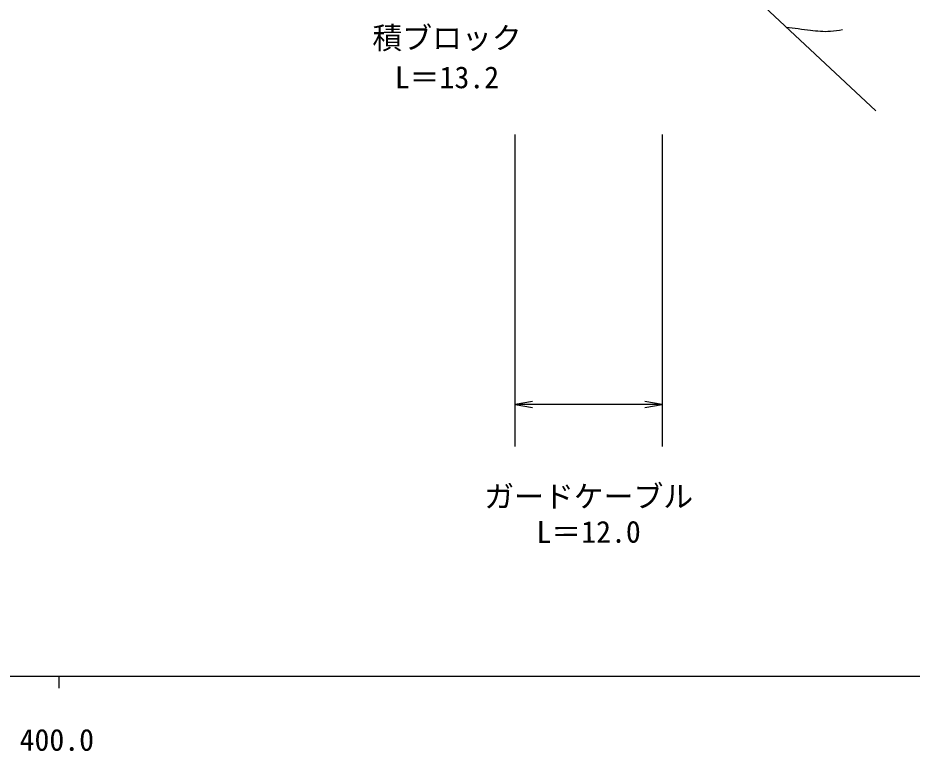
# Model space of a CAD drawing. Units: millimetres, scale not verified. Extents: x 40000 to 680000, y 20000 to 380000.
# Drawn here: x 464581 to 539489, y 198715 to 260175 of the extents above; entities that cross this region are included whole.
import ezdxf
from ezdxf.enums import TextEntityAlignment as Align

# ---------------------------------------------------------------- set-up
doc = ezdxf.new("R2010")
doc.units = ezdxf.units.MM
doc.header["$LTSCALE"] = 1000
for name, color, linetype, lineweight in [('M-BGD', 7, 'Continuous', 25), ('M-BMK-SRVR', 3, 'Continuous', 25), ('M-STR-STR3', 7, 'Continuous', 25), ('M-TTL-BAND', 7, 'Continuous', 25)]:
    doc.layers.add(name, color=color, linetype=linetype, lineweight=lineweight)
doc.styles.add('ＭＳ ゴシック', font='')
doc.styles.get('ＭＳ ゴシック').set_extended_font_data('MS Gothic')

# ---------------------------------------------------------------- blocks, each defined once
blk = doc.blocks.new('open_arrow')
at = {"color": 0, "linetype": 'Continuous', "lineweight": -2}
blk.add_lwpolyline([(7.5, 1.25), (0, 0), (7.5, -1.25)], dxfattribs=at)

msp = doc.modelspace()

# ---------------------------------------------------------------- linework, layer by layer
at = {"layer": 'M-BGD'}
msp.add_open_spline([(528948, 259407), (529620, 259317), (530292, 259226), (530969, 259146), (531527, 259080), (532089, 259021), (532646, 259057), (532982, 259078), (533317, 259135), (533652, 259191)], degree=3, knots=[0, 0, 0, 0, 1, 1, 1, 2, 2, 2, 3, 3, 3, 3], dxfattribs=at)
at = {"layer": 'M-BMK-SRVR'}
msp.add_line((517954, 269718), (536445, 252375), dxfattribs=at)
at = {"layer": 'M-STR-STR3'}
for p, q in [((506238, 224245), (506238, 250394)), ((518560, 250394), (518560, 224245)), ((518560, 227766), (506238, 227766))]:
    msp.add_line(p, q, dxfattribs=at)
at = {"layer": 'M-TTL-BAND'}
for p, q in [((40000, 205000), (579000, 205000)), ((468000, 205000), (468000, 204000))]:
    msp.add_line(p, q, dxfattribs=at)

# ---------------------------------------------------------------- block references
at = {"layer": 'M-STR-STR3', "xscale": 193, "yscale": 193}
msp.add_blockref('open_arrow', (506238, 227766), dxfattribs=at)
at = {"layer": 'M-STR-STR3', "xscale": 193, "yscale": 193, "rotation": 180}
msp.add_blockref('open_arrow', (518560, 227766), dxfattribs=at)

# ---------------------------------------------------------------- texts
at = {"layer": 'M-STR-STR3', "style": 'ＭＳ ゴシック'}
for s, p in [('積ブロック', (494281, 258492)), ('L＝13.2', (496156, 255192))]:
    msp.add_text(s, height=1833, dxfattribs=at).set_placement(p, align=Align.MIDDLE_LEFT)
for s, rotation, p in [('ガードケーブル', 0.016, (503649, 220063)), ('L＝12.0', 0.174, (508024, 217080))]:
    msp.add_text(s, height=1833, rotation=rotation, dxfattribs=at).set_placement(p, align=Align.MIDDLE_LEFT)
at = {"layer": 'M-TTL-BAND', "style": 'ＭＳ ゴシック'}
msp.add_text('400.0', height=1833, dxfattribs=at).set_placement((467844, 198195), align=Align.BOTTOM_CENTER)

doc.saveas('drawing.dxf')
